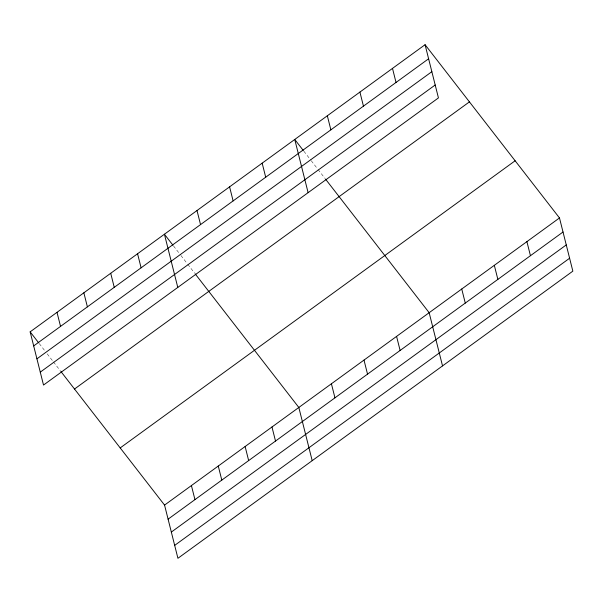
<?xml version="1.0" encoding="UTF-8"?>
<svg xmlns="http://www.w3.org/2000/svg" width="603" height="603" viewBox="0 0 603 603"><rect width="100%" height="100%" fill="white"/><g stroke="black" fill="none" stroke-linecap="round" stroke-linejoin="round"><path stroke-width="0.45" stroke-dasharray="3.02 2.26" d="M303.852 151.195L310.673 159.983M311.246 160.722L316.929 168.049M318.067 169.518L324.889 178.307M173.521 245.949L180.35 254.745M180.915 255.484L186.606 262.81M187.744 264.272L194.565 273.069M39.248 343.582L44.939 350.916M47.207 353.848L52.325 360.443M53.463 361.906L60.285 370.702"/><path stroke-width="0.9" d="M425.077 44.705L438.441 97.905L43.514 385.053L30.15 331.854L425.077 44.705L559.486 217.947L572.85 271.146L177.923 558.295L164.559 505.095L60.858 371.433M33.685 345.918L428.612 58.77M36.926 358.838L431.854 71.682M40.265 372.141L435.2 84.993M74.508 389.025L469.435 101.877M120.201 447.923L515.135 160.775M164.559 505.095L559.486 217.947M168.094 519.16L563.021 232.012M171.335 532.072L566.262 244.924M174.674 545.383L569.609 258.227M303.279 150.456L294.754 139.466L308.118 192.666M325.462 179.046L429.163 312.701L442.527 365.9M172.955 245.217L164.423 234.228L177.787 287.427M195.131 273.807L298.832 407.462L312.196 460.662M30.15 331.854L38.682 342.851M526.909 241.63L530.436 255.695M494.324 265.32L497.859 279.385M461.74 289.01L465.275 303.075M392.5 68.395L396.028 82.46M359.916 92.086L363.451 106.151M396.578 336.391L400.113 350.456M327.331 115.776L330.866 129.841M364.001 360.081L367.529 374.146M331.416 383.772L334.951 397.837M262.169 163.157L265.704 177.222M229.592 186.847L233.12 200.912M271.976 426.992L275.511 441.057M197.008 210.537L200.543 224.602M245.127 446.514L248.655 460.579M218.271 466.044L221.798 480.109M137.567 253.75L141.102 267.815M191.415 485.566L194.95 499.631M110.718 273.28L114.246 287.345M83.862 292.802L87.39 306.867M57.006 312.331L60.541 326.396"/></g></svg>
